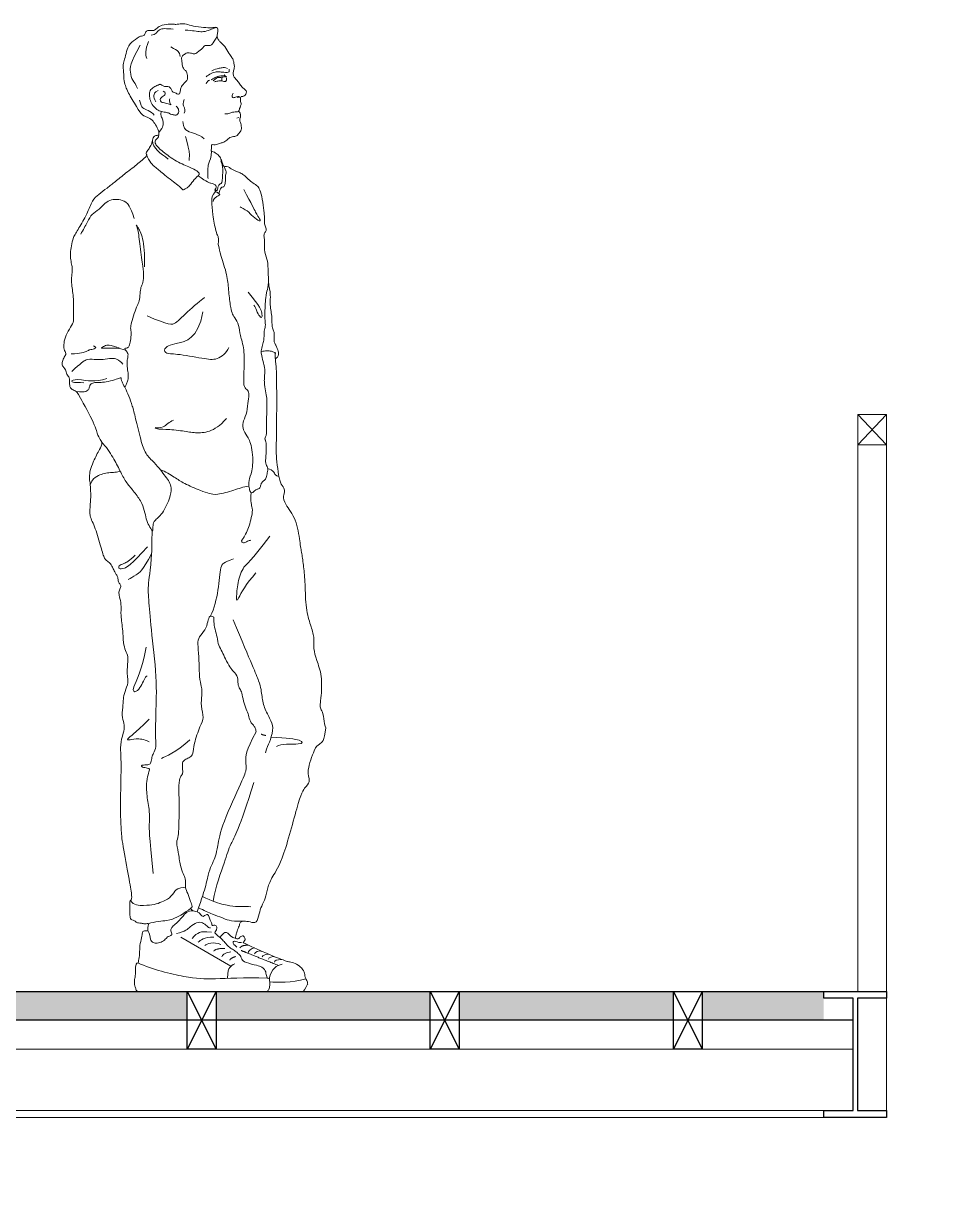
# Model space of a CAD drawing. Header units: millimetres. Extents: x 0 to 77.1, y -22.3 to 58.9.
# Drawn here: x 12.546 to 14.116, y -8.55 to -6.498 of the extents above; entities that cross this region are included whole.
import ezdxf

# ---------------------------------------------------------------- set-up
doc = ezdxf.new("R2010")
doc.units = ezdxf.units.MM
doc.layers.add('0 1 Sombreado', color=7, linetype='Continuous', lineweight=5, true_color=0xd6d6d6)
for name, color, linetype, lineweight in [('0.1normal', 7, 'Continuous', 15), ('01 TERRENO', 7, 'Continuous', 140), ('01gorda', 7, 'Continuous', 30)]:
    doc.layers.add(name, color=color, linetype=linetype, lineweight=lineweight)

msp = doc.modelspace()

# ---------------------------------------------------------------- hatches: boundary and pattern name
at = {"layer": '0 1 Sombreado', "true_color": 0x939598}
h = msp.add_hatch(color=252, dxfattribs=at)
h.dxf.hatch_style = 1
h.paths.add_polyline_path([(12.8294, -8.1756), (12.4418, -8.1756), (12.4418, -8.2256), (12.8294, -8.2256)])
h = msp.add_hatch(color=252, dxfattribs=at)
h.dxf.hatch_style = 1
h.paths.add_polyline_path([(13.2508, -8.1756), (12.8794, -8.1756), (12.8794, -8.2257), (13.2508, -8.2257)])
h = msp.add_hatch(color=252, dxfattribs=at)
h.dxf.hatch_style = 1
h.paths.add_polyline_path([(13.6722, -8.1756), (13.3008, -8.1756), (13.3008, -8.2256), (13.6722, -8.2256)])
h = msp.add_hatch(color=252, dxfattribs=at)
h.dxf.hatch_style = 1
h.paths.add_polyline_path([(13.9329, -8.1756), (13.7222, -8.1756), (13.7222, -8.2256), (13.9329, -8.2256)])

# ---------------------------------------------------------------- linework, layer by layer
at = {"layer": '0.1normal'}
for p, q in [((13.9918, -8.1756), (13.9918, -7.1756)), ((13.9918, -7.1756), (14.0418, -7.1756)), ((14.0418, -7.1756), (13.9918, -7.2278)), ((13.9918, -7.1756), (14.0418, -7.2278)), ((14.0418, -8.1756), (14.0418, -7.1756)), ((8.4918, -8.1756), (14.0418, -8.1756)), ((14.0418, -8.3943), (14.0418, -8.1756)), ((8.4918, -8.2256), (13.9836, -8.2256)), ((13.9836, -8.2757), (9.35, -8.2757)), ((11.9454, -8.2757), (13.9836, -8.2757)), ((13.9329, -8.3823), (8.6007, -8.3823)), ((13.9329, -8.3943), (8.4918, -8.3943))]:
    msp.add_line(p, q, dxfattribs=at)
for points in [[(12.9816, -7.0708), (12.9813, -7.0681)], [(12.9052, -8.1319), (12.8186, -8.0813)]]:
    msp.add_lwpolyline(points, dxfattribs=at)
msp.add_lwpolyline([(14.0418, -7.1756), (13.9918, -7.1756), (13.9918, -7.2278), (14.0418, -7.2278)], close=True, dxfattribs=at)
for points, knots in [([(12.9467, -8.1757), (12.9595, -8.1757), (13.0043, -8.1757), (13.0276, -8.1757), (13.033, -8.1757), (13.033, -8.1717), (13.0385, -8.1627), (13.0369, -8.1564), (13.0346, -8.1537), (13.033, -8.1486), (13.033, -8.1442), (13.0307, -8.138), (13.0246, -8.1319), (13.0135, -8.1252), (13.004, -8.1241), (12.9895, -8.1191), (12.9469, -8.102), (12.9271, -8.0912), (12.9259, -8.0915), (12.9283, -8.0881), (12.9307, -8.0859), (12.9295, -8.0838), (12.9268, -8.0782), (12.9208, -8.0806), (12.9184, -8.0857), (12.9128, -8.0836), (12.9131, -8.0819), (12.9143, -8.0771), (12.9152, -8.0721), (12.92, -8.0614), (12.9205, -8.0567), (12.9255, -8.0535), (12.9268, -8.0535), (12.9384, -8.0548), (12.9501, -8.0587), (12.954, -8.0405), (12.9579, -8.0276), (12.9656, -8.0146), (12.9682, -7.9965), (12.976, -7.9771), (12.9954, -7.9511), (13.025, -7.8323), (13.036, -7.8195), (13.0437, -7.8102), (13.0352, -7.7966), (13.0512, -7.7514), (13.0567, -7.748), (13.0679, -7.7413), (13.0695, -7.7188), (13.0661, -7.711), (13.0661, -7.6903), (13.0605, -7.687), (13.0594, -7.678), (13.0617, -7.6663), (13.0636, -7.6277), (13.0532, -7.6004), (13.0479, -7.5815), (13.05, -7.5616), (13.0437, -7.5417), (13.0343, -7.5133), (13.0343, -7.4672), (13.0311, -7.4388), (13.028, -7.4157), (13.0248, -7.3989), (13.0192, -7.356), (12.9972, -7.3299), (12.9958, -7.3154), (12.9985, -7.3106), (12.9978, -7.303), (12.9903, -7.2948), (12.9868, -7.2755), (12.9841, -7.2507), (12.9834, -7.2356), (12.9847, -7.183), (12.9844, -7.0893), (12.9818, -7.0811), (12.9822, -7.0782), (12.9861, -7.0761), (12.9878, -7.0715), (12.9875, -7.0672), (12.9863, -7.0638), (12.9846, -7.0576), (12.9818, -7.053), (12.9801, -7.0499), (12.9801, -7.0434), (12.9808, -7.0324), (12.9775, -7.0276), (12.9761, -7.0185), (12.9764, -7.0101), (12.9753, -6.9991), (12.9732, -6.9888), (12.9735, -6.9753), (12.9735, -6.9614), (12.971, -6.9541), (12.9706, -6.9493), (12.9694, -6.9268), (12.9694, -6.9087), (12.9626, -6.8956), (12.964, -6.8726), (12.9617, -6.8649), (12.964, -6.8594), (12.9675, -6.8552), (12.9637, -6.8478), (12.9631, -6.8419), (12.9637, -6.8348), (12.9625, -6.8235), (12.96, -6.8014), (12.9547, -6.7842), (12.952, -6.7798), (12.9432, -6.7739), (12.9352, -6.7676), (12.9271, -6.7593), (12.9215, -6.7564), (12.9156, -6.7543), (12.9046, -6.7495), (12.9003, -6.7449), (12.8951, -6.7454), (12.892, -6.7446), (12.8913, -6.7423), (12.891, -6.7409), (12.8883, -6.7321), (12.8833, -6.7247), (12.8759, -6.7201), (12.872, -6.7192), (12.8712, -6.7187), (12.871, -6.7174), (12.8713, -6.7154), (12.8714, -6.7105), (12.8711, -6.7091), (12.8717, -6.708), (12.8735, -6.707), (12.877, -6.7085), (12.8862, -6.705), (12.8905, -6.7042), (12.8988, -6.6999), (12.9022, -6.6945), (12.9127, -6.6933), (12.9171, -6.691), (12.9185, -6.6882), (12.9243, -6.6827), (12.9229, -6.6722), (12.9203, -6.6661), (12.9205, -6.6626), (12.9217, -6.6603), (12.9223, -6.6572), (12.9213, -6.6529), (12.9186, -6.6498), (12.9186, -6.6484), (12.9198, -6.6469), (12.9207, -6.643), (12.9232, -6.6377), (12.9222, -6.6348), (12.9215, -6.6307), (12.9215, -6.6283), (12.9215, -6.6264), (12.9226, -6.6237), (12.9258, -6.624), (12.9278, -6.6234), (12.9316, -6.6201), (12.9323, -6.6158), (12.9307, -6.6127), (12.9276, -6.6107), (12.9232, -6.606), (12.9183, -6.5992), (12.9135, -6.5933), (12.9109, -6.5912), (12.9087, -6.5855), (12.9098, -6.579), (12.9107, -6.576), (12.9113, -6.5724), (12.9105, -6.5657), (12.9094, -6.5617), (12.9072, -6.5562), (12.9036, -6.5521), (12.9015, -6.5488), (12.8994, -6.5455), (12.8946, -6.5362), (12.8864, -6.5295), (12.8846, -6.5272), (12.8801, -6.5209), (12.8824, -6.5132), (12.8824, -6.5069), (12.881, -6.5037), (12.8756, -6.5042), (12.8697, -6.5051), (12.8539, -6.5042), (12.8349, -6.501), (12.8259, -6.4974), (12.8137, -6.4983), (12.8101, -6.4992), (12.8047, -6.4983), (12.7884, -6.4987), (12.778, -6.5037), (12.773, -6.5096), (12.7699, -6.5096), (12.7568, -6.5091), (12.7568, -6.5168), (12.7523, -6.5191), (12.7482, -6.5191), (12.7446, -6.5218), (12.7285, -6.5323), (12.7241, -6.5462), (12.7208, -6.5601), (12.7176, -6.5681), (12.7194, -6.5813), (12.7194, -6.5978), (12.7234, -6.608), (12.7252, -6.6142), (12.7427, -6.6437), (12.7522, -6.6582), (12.7599, -6.6588), (12.769, -6.6648), (12.7744, -6.6725), (12.7803, -6.684), (12.7807, -6.6912), (12.7787, -6.6913), (12.7756, -6.6912), (12.7699, -6.6943), (12.7683, -6.7047), (12.7645, -6.713), (12.7594, -6.7188), (12.7579, -6.7226), (12.759, -6.7247), (12.7594, -6.7259), (12.7593, -6.7272), (12.7456, -6.7396), (12.7225, -6.7568), (12.7039, -6.7721), (12.6907, -6.7824), (12.6753, -6.7941), (12.6647, -6.8029), (12.6564, -6.8273), (12.6406, -6.8539), (12.6311, -6.8688), (12.6284, -6.8828), (12.6266, -6.8964), (12.6271, -6.9072), (12.6298, -6.9172), (12.6302, -6.9248), (12.6293, -6.9343), (12.628, -6.9483), (12.6334, -6.9747), (12.6316, -7.0032), (12.6334, -7.0131), (12.628, -7.0235), (12.6185, -7.0375), (12.6153, -7.052), (12.6153, -7.0624), (12.6203, -7.0705), (12.6185, -7.0723), (12.614, -7.0795), (12.6117, -7.0872), (12.6149, -7.0944), (12.6185, -7.0962), (12.6203, -7.1066), (12.6257, -7.1107), (12.6253, -7.1229), (12.6266, -7.1315), (12.6366, -7.1342), (12.6393, -7.1378), (12.6712, -7.1954), (12.674, -7.2127), (12.6807, -7.221), (12.6824, -7.2266), (12.6785, -7.2333), (12.6659, -7.258), (12.6605, -7.2734), (12.66, -7.2833), (12.66, -7.2901), (12.6614, -7.2937), (12.6618, -7.3077), (12.6623, -7.314), (12.6618, -7.3303), (12.6587, -7.3511), (12.6704, -7.3705), (12.6803, -7.408), (12.6861, -7.427), (12.6929, -7.4306), (12.6979, -7.4356), (12.7001, -7.4414), (12.7042, -7.4482), (12.706, -7.4532), (12.7083, -7.455), (12.7096, -7.4613), (12.7101, -7.4667), (12.7151, -7.4713), (12.7133, -7.4762), (12.7101, -7.4839), (12.7119, -7.4898), (12.7151, -7.506), (12.7146, -7.5164), (12.7142, -7.5228), (12.7186, -7.5567), (12.7186, -7.5757), (12.7242, -7.5879), (12.7275, -7.5969), (12.7248, -7.6203), (12.7253, -7.627), (12.7281, -7.6398), (12.7209, -7.656), (12.7181, -7.6699), (12.7186, -7.6766), (12.7154, -7.6985), (12.7203, -7.7102), (12.7203, -7.7247), (12.7148, -7.737), (12.7134, -7.7584), (12.7154, -7.779), (12.713, -7.8548), (12.7148, -7.8932), (12.7157, -7.9122), (12.7275, -7.9741), (12.7338, -8.0093), (12.7329, -8.0167), (12.731, -8.0178), (12.7299, -8.0195), (12.7298, -8.0236), (12.7298, -8.0419), (12.7309, -8.0502), (12.7329, -8.0515), (12.738, -8.0532), (12.7422, -8.0564), (12.7443, -8.0568), (12.7501, -8.0572), (12.7559, -8.0591), (12.7604, -8.0579), (12.7619, -8.0581), (12.7628, -8.0588), (12.7611, -8.0651), (12.7609, -8.0687), (12.7609, -8.0699), (12.7609, -8.0709), (12.7568, -8.0706), (12.7535, -8.0704), (12.7513, -8.0733), (12.7508, -8.0817), (12.7466, -8.0958), (12.7473, -8.1102), (12.7449, -8.1238), (12.7444, -8.1267), (12.742, -8.126), (12.7398, -8.1308), (12.7394, -8.1392), (12.7396, -8.1486), (12.7386, -8.1531), (12.7379, -8.1563), (12.7376, -8.163), (12.7392, -8.1674), (12.7411, -8.1741), (12.7425, -8.1757), (12.744, -8.1757), (12.9059, -8.1757), (12.9417, -8.1757), (12.9467, -8.1757), (12.9652, -8.1757), (12.966, -8.1757), (12.9666, -8.1757)], [-2.507819, -2.507819, -2.507819, -2.507819, 0, 0, 0, 14.94449, 15.323692, 15.702894, 16.082096, 16.461298, 16.8405, 17.219702, 17.598904, 17.978106, 18.357308, 18.73651, 28.98292, 28.98292, 28.98292, 29.485993, 29.989066, 30.492139, 30.995211, 31.498284, 32.001357, 32.50443, 33.007502, 33.510575, 34.013648, 34.516721, 35.019793, 35.522866, 36.025939, 36.529012, 37.032084, 37.535157, 38.03823, 38.541303, 39.044375, 39.547448, 40.050521, 40.553594, 41.056666, 41.559739, 42.062812, 42.565885, 43.068957, 43.57203, 43.57203, 43.57203, 45.460082, 45.839284, 46.218486, 46.597688, 46.97689, 47.356092, 47.735294, 48.114496, 48.493698, 48.8729, 49.252102, 49.631304, 50.010506, 50.389708, 50.76891, 51.148112, 51.527314, 51.906516, 52.285718, 52.66492, 53.044122, 53.423324, 53.802526, 54.181727, 54.560929, 54.940131, 55.319333, 55.698535, 56.077737, 56.456939, 56.836141, 57.215343, 57.594545, 57.973747, 58.352949, 58.732151, 59.111353, 59.490555, 59.869757, 60.248959, 60.628161, 61.007363, 61.386565, 61.765767, 62.144969, 62.524171, 62.903373, 63.282575, 63.661777, 64.040978, 64.42018, 64.799382, 65.178584, 65.557786, 65.936988, 66.31619, 66.695392, 67.074594, 67.453796, 67.832998, 68.2122, 68.591402, 68.970604, 69.349806, 69.729008, 70.10821, 70.487412, 70.866614, 71.245816, 71.625018, 72.00422, 72.383422, 72.762624, 73.141826, 73.521028, 73.90023, 74.279431, 74.658633, 75.037835, 75.417037, 75.796239, 76.175441, 76.554643, 76.933845, 77.313047, 77.692249, 78.071451, 78.450653, 78.829855, 79.209057, 79.588259, 79.967461, 80.346663, 80.725865, 81.105067, 81.484269, 81.863471, 82.242673, 82.621875, 83.001077, 83.380279, 83.759481, 84.138682, 84.517884, 84.897086, 85.276288, 85.65549, 86.034692, 86.413894, 86.793096, 87.172298, 87.5515, 87.930702, 88.309904, 88.689106, 89.068308, 89.44751, 89.826712, 90.205914, 90.585116, 90.964318, 91.34352, 91.722722, 92.101924, 92.101924, 92.101924, 92.481126, 92.860328, 93.23953, 93.618732, 93.997933, 94.377135, 94.756337, 95.135539, 95.514741, 95.893943, 96.273145, 96.652347, 97.031549, 97.410751, 97.789953, 98.169155, 98.548357, 98.927559, 99.306761, 99.685963, 100.065165, 100.444367, 100.823569, 101.202771, 101.581973, 101.961175, 102.340377, 102.719579, 103.098781, 103.477983, 103.857185, 104.236386, 104.615588, 104.99479, 105.373992, 105.753194, 106.132396, 106.511598, 106.8908, 107.270002, 107.649204, 108.028406, 108.407608, 108.78681, 109.166012, 109.545214, 109.924416, 110.303618, 110.68282, 111.062022, 111.441224, 111.820426, 112.199628, 112.57883, 112.958032, 113.337234, 113.716436, 114.095637, 114.474839, 114.854041, 115.233243, 115.612445, 115.991647, 116.370849, 116.750051, 117.129253, 117.508455, 117.887657, 118.266859, 118.646061, 119.025263, 119.404465, 119.783667, 120.162869, 120.542071, 120.921273, 121.300475, 121.679677, 122.058879, 122.438081, 122.817283, 123.196485, 123.575687, 123.954889, 124.33409, 124.713292, 125.092494, 125.471696, 125.850898, 126.2301, 126.609302, 126.988504, 127.367706, 127.746908, 128.12611, 128.505312, 128.884514, 129.263716, 129.642918, 130.02212, 130.401322, 130.780524, 131.159726, 131.538928, 131.91813, 132.297332, 132.676534, 133.055736, 133.434938, 133.81414, 134.193341, 134.572543, 134.951745, 135.330947, 135.710149, 136.089351, 136.468553, 136.847755, 137.226957, 137.606159, 137.985361, 138.364563, 138.743765, 139.122967, 139.502169, 139.881371, 140.260573, 140.639775, 141.018977, 141.398179, 141.777381, 142.156583, 142.535785, 142.914987, 143.294189, 143.673391, 144.052593, 144.431794, 144.810996, 145.190198, 145.5694, 145.948602, 146.327804, 146.707006, 147.086208, 147.46541, 147.844612, 148.223814, 148.603016, 148.982218, 149.36142, 149.740622, 150.119824, 150.499026, 150.878228, 151.25743, 151.636632, 152.015834, 152.395036, 152.774238, 153.15344, 153.532642, 153.911844, 154.291045, 154.670247, 155.049449, 155.428651, 155.807853, 156.187055, 156.566257, 156.945459, 157.324661, 157.703863, 158.083065, 158.462267, 158.841469, 158.921825, 158.921825, 158.921825, 159.220671, 159.220671, 159.220671, 159.220671]), ([(12.8879, -6.7357), (12.8911, -6.745), (12.8913, -6.7532), (12.8904, -6.7612), (12.8904, -6.7715), (12.8882, -6.775), (12.8853, -6.7763), (12.883, -6.7789), (12.8815, -6.7867), (12.8809, -6.7883), (12.8778, -6.7852)], [0, 0, 0, 0, 0.254106, 0.508213, 0.762319, 1.016426, 1.270532, 1.524639, 1.778745, 1.985665, 1.985665, 1.985665, 1.985665]), ([(12.8467, -8.0376), (12.8452, -8.037), (12.8422, -8.0363), (12.8378, -8.0354), (12.8356, -8.0321), (12.8354, -8.0309), (12.8376, -8.0301), (12.8382, -8.0278), (12.8371, -8.0255), (12.836, -8.0223), (12.8349, -8.0191), (12.8314, -8.0088), (12.8264, -7.997), (12.8259, -7.9913), (12.8268, -7.98), (12.8225, -7.9723), (12.8172, -7.9594), (12.814, -7.9328), (12.8098, -7.9169), (12.8146, -7.9059), (12.8146, -7.8928), (12.816, -7.8481), (12.8143, -7.8306), (12.8151, -7.8064), (12.8198, -7.8009), (12.8224, -7.7966), (12.8206, -7.7859), (12.8213, -7.7768), (12.8264, -7.7731), (12.8345, -7.7698), (12.8396, -7.7647), (12.8403, -7.7483), (12.8521, -7.7131), (12.8594, -7.7022), (12.8526, -7.681), (12.8548, -7.6602), (12.8553, -7.653), (12.853, -7.6453), (12.8499, -7.6259), (12.85, -7.5941), (12.8472, -7.5718), (12.8489, -7.5612), (12.8617, -7.549), (12.8651, -7.5339), (12.8679, -7.5233), (12.8757, -7.5267), (12.8757, -7.5272), (12.8751, -7.5334), (12.8774, -7.5479), (12.8813, -7.5612), (12.8835, -7.5763), (12.8902, -7.5863), (12.8952, -7.5986), (12.9041, -7.6148), (12.9091, -7.6198), (12.9186, -7.6311), (12.9164, -7.6428), (12.9208, -7.6518), (12.9242, -7.6568), (12.9264, -7.6724), (12.932, -7.6869), (12.9359, -7.6964), (12.9376, -7.7075), (12.9471, -7.717), (12.9479, -7.7202), (12.9485, -7.7244), (12.9487, -7.7258), (12.9306, -7.7579), (12.9306, -7.7799), (12.9327, -7.7893), (12.9274, -7.8051), (12.8887, -7.8872), (12.8814, -7.9271), (12.8793, -7.9407), (12.873, -7.9533), (12.8667, -7.968), (12.8625, -7.9901), (12.8552, -8.0132), (12.8467, -8.0376)], [266.20374, 266.20374, 266.20374, 266.20374, 266.578979, 266.958181, 267.337383, 267.716585, 268.095787, 268.474989, 268.854191, 268.854191, 268.854191, 269.233393, 269.612595, 269.991797, 270.370999, 270.750201, 271.129403, 271.508605, 271.887807, 272.267009, 272.646211, 273.025413, 273.404615, 273.783817, 274.163019, 274.542221, 274.921423, 275.300625, 275.679826, 276.059028, 276.43823, 276.817432, 277.196634, 277.575836, 277.955038, 278.33424, 278.713442, 279.092644, 279.471846, 279.851048, 280.23025, 280.609452, 280.988654, 281.367856, 281.747058, 282.12626, 282.505462, 282.884664, 283.263866, 283.643068, 284.02227, 284.401472, 284.780674, 285.159876, 285.539078, 285.918279, 286.297481, 286.676683, 287.055885, 287.435087, 287.814289, 288.193491, 288.572693, 288.951895, 289.331097, 289.489887, 289.489887, 289.489887, 290.520844, 291.551801, 292.582758, 293.613714, 294.644671, 295.675628, 296.706585, 297.737542, 298.768498, 299.799455, 299.799455, 299.799455, 299.799455]), ([(12.9666, -8.1757), (12.9674, -8.1757), (12.9684, -8.1757), (12.9717, -8.1714), (12.9728, -8.1634), (12.972, -8.1546), (12.9717, -8.1531), (12.9683, -8.1527), (12.9675, -8.1512), (12.9673, -8.1484), (12.9657, -8.1438), (12.9653, -8.1399), (12.9616, -8.1356), (12.9576, -8.1329), (12.9523, -8.1308), (12.9294, -8.1256), (12.9228, -8.1198), (12.9224, -8.115), (12.9202, -8.1121), (12.9177, -8.1102), (12.9129, -8.1055), (12.9063, -8.1018), (12.8994, -8.0967), (12.8928, -8.089), (12.8884, -8.0835), (12.8767, -8.0748), (12.8774, -8.0726), (12.88, -8.0693), (12.8818, -8.0641), (12.877, -8.0597), (12.8741, -8.0619), (12.8719, -8.0608), (12.8719, -8.0565), (12.8686, -8.0528), (12.8672, -8.0447), (12.8639, -8.0411), (12.8577, -8.0451), (12.8566, -8.0469), (12.8511, -8.04), (12.8482, -8.0382), (12.8467, -8.0376), (12.8467, -8.0376)], [251.790103, 251.790103, 251.790103, 251.790103, 252.169305, 252.548507, 252.927709, 253.306911, 253.686113, 254.065315, 254.444517, 254.823719, 255.202921, 255.582122, 255.961324, 256.340526, 256.719728, 257.09893, 257.478132, 257.857334, 258.236536, 258.615738, 258.99494, 259.374142, 259.753344, 260.132546, 260.511748, 260.89095, 261.270152, 261.649354, 262.028556, 262.407758, 262.78696, 263.166162, 263.545364, 263.924566, 264.303768, 264.68297, 265.062172, 265.441374, 265.820575, 266.199777, 266.20374, 266.20374, 266.20374, 266.20374])]:
    msp.add_open_spline(points, degree=3, knots=knots, dxfattribs=at)
for points, degree in [([(12.7671, -6.5174), (12.7748, -6.5182), (12.7789, -6.5039), (12.7935, -6.5065), (12.8048, -6.5072)], 3), ([(12.8257, -6.5087), (12.8388, -6.5094), (12.8535, -6.5134), (12.8652, -6.5105), (12.8795, -6.5041)], 3), ([(12.8811, -6.5197), (12.8738, -6.5343), (12.8678, -6.5363), (12.8592, -6.5349), (12.8571, -6.539), (12.8538, -6.5425), (12.8493, -6.5454), (12.8425, -6.5514), (12.8374, -6.5485), (12.8283, -6.5481), (12.8262, -6.5499), (12.8227, -6.5518), (12.819, -6.5547), (12.8201, -6.5625), (12.8215, -6.5749), (12.8256, -6.5782), (12.8292, -6.5815), (12.8303, -6.5936), (12.8289, -6.5965), (12.8193, -6.6053), (12.8179, -6.6112), (12.8168, -6.6181), (12.8157, -6.621), (12.8076, -6.6174), (12.8051, -6.6163), (12.8043, -6.6163), (12.8014, -6.6108), (12.7989, -6.6068), (12.7925, -6.6067), (12.7874, -6.6062), (12.7833, -6.6026), (12.7819, -6.6028), (12.7797, -6.6038), (12.774, -6.6062), (12.7654, -6.6115), (12.7636, -6.6197), (12.7644, -6.6286), (12.7679, -6.6377), (12.7769, -6.6473), (12.7848, -6.6506), (12.7942, -6.6512), (12.7994, -6.6539), (12.8018, -6.6548), (12.8086, -6.6566), (12.8115, -6.6562), (12.8146, -6.6523), (12.815, -6.6475), (12.813, -6.6432), (12.8101, -6.641)], 3), ([(12.7478, -6.5352), (12.7302, -6.5659), (12.7302, -6.5839), (12.7338, -6.5957), (12.7406, -6.6029), (12.7433, -6.6101)], 3), ([(12.762, -6.5288), (12.7569, -6.5438), (12.7565, -6.5507), (12.7594, -6.558)], 3), ([(12.8011, -6.5379), (12.8146, -6.546), (12.8156, -6.546), (12.8171, -6.5545)], 3), ([(12.9021, -6.5764), (12.9026, -6.5803), (12.9018, -6.5817), (12.8996, -6.5822), (12.8925, -6.5821), (12.8867, -6.5814), (12.8798, -6.581), (12.8714, -6.5831), (12.8642, -6.5881), (12.8623, -6.5897)], 3), ([(12.8949, -6.5884), (12.8883, -6.5878), (12.8833, -6.589), (12.8799, -6.5902), (12.8725, -6.5939), (12.8723, -6.5946), (12.8709, -6.595)], 3), ([(12.8991, -6.5753), (12.8952, -6.5733), (12.8894, -6.5739), (12.8837, -6.5755), (12.8774, -6.5763), (12.8723, -6.5797)], 3), ([(12.8949, -6.5884), (12.894, -6.5874), (12.8937, -6.5862)], 2), ([(12.8685, -6.5956), (12.8654, -6.5967), (12.8635, -6.5989), (12.8626, -6.601), (12.8624, -6.602)], 3), ([(12.8983, -6.5891), (12.8913, -6.5905), (12.8873, -6.5909), (12.883, -6.5908), (12.8798, -6.5914), (12.8743, -6.597)], 3), ([(12.8949, -6.5884), (12.897, -6.5899), (12.8983, -6.5939), (12.8964, -6.5977), (12.8953, -6.5984), (12.8932, -6.598), (12.8888, -6.5969), (12.8823, -6.5968), (12.8781, -6.598), (12.8764, -6.5988)], 3), ([(12.8901, -6.5905), (12.8886, -6.5936), (12.8891, -6.5951), (12.8899, -6.5973)], 3), ([(12.779, -6.6135), (12.7724, -6.6172), (12.771, -6.6219), (12.772, -6.6285), (12.7747, -6.633)], 3), ([(12.7878, -6.6146), (12.7922, -6.6177), (12.7918, -6.6214), (12.7835, -6.6259), (12.7823, -6.629), (12.7833, -6.6338), (12.7889, -6.6346), (12.7998, -6.6372), (12.8018, -6.6389), (12.7998, -6.6372), (12.7987, -6.6313), (12.7983, -6.6282), (12.7994, -6.6278)], 3), ([(12.9089, -6.6182), (12.9067, -6.6217), (12.907, -6.6253), (12.9098, -6.6264), (12.9123, -6.6256), (12.9142, -6.6244), (12.9197, -6.6239), (12.9206, -6.6246), (12.9198, -6.6251), (12.9172, -6.625), (12.9158, -6.6255)], 3), ([(12.7469, -6.6305), (12.7489, -6.6387), (12.7517, -6.6443), (12.7604, -6.6471), (12.7703, -6.6531), (12.7723, -6.6562)], 3), ([(12.8243, -6.6294), (12.8217, -6.6356), (12.8228, -6.6411), (12.825, -6.644), (12.8258, -6.6488), (12.8243, -6.6528)], 3), ([(12.7841, -6.6499), (12.7833, -6.6575), (12.7862, -6.6618), (12.7877, -6.6678), (12.7881, -6.6742), (12.7852, -6.6809), (12.7802, -6.6861)], 3), ([(12.8217, -6.6673), (12.8228, -6.6782), (12.8283, -6.6845), (12.8448, -6.6888), (12.8525, -6.6921), (12.8587, -6.6976)], 3), ([(12.9188, -6.6496), (12.9152, -6.651), (12.9127, -6.6506), (12.9082, -6.651), (12.9018, -6.6538), (12.8965, -6.6544), (12.8946, -6.654)], 3), ([(12.9154, -6.6616), (12.9178, -6.6602), (12.919, -6.6605), (12.9193, -6.6608)], 3), ([(12.7802, -6.6903), (12.7798, -6.696), (12.7752, -6.6977), (12.773, -6.701), (12.7746, -6.708), (12.7831, -6.7164), (12.8071, -6.7354), (12.8345, -6.7471), (12.8477, -6.7533), (12.8514, -6.7579), (12.8489, -6.7609), (12.8419, -6.7669), (12.8329, -6.7797), (12.8281, -6.7832), (12.824, -6.7854), (12.8215, -6.786), (12.8204, -6.7844), (12.8171, -6.7806), (12.7884, -6.7588), (12.7745, -6.7465), (12.7662, -6.741), (12.7611, -6.7296), (12.7593, -6.726)], 3), ([(12.769, -6.7002), (12.7694, -6.7142), (12.7832, -6.7221), (12.7965, -6.7325)], 3), ([(12.8263, -6.6935), (12.8311, -6.7104), (12.8337, -6.7211), (12.8331, -6.7291), (12.8328, -6.7347)], 3), ([(12.8713, -6.7186), (12.8711, -6.7302), (12.8653, -6.7403), (12.8653, -6.7514), (12.8648, -6.7595), (12.8653, -6.7643), (12.8656, -6.766)], 3), ([(12.8931, -6.7448), (12.8962, -6.7531), (12.8976, -6.7551), (12.896, -6.7586), (12.8954, -6.7616), (12.8959, -6.7677), (12.8948, -6.7778), (12.8918, -6.7817), (12.8891, -6.7802), (12.8871, -6.7838), (12.886, -6.7866), (12.8842, -6.7919)], 3), ([(12.8481, -6.7614), (12.8645, -6.773), (12.8718, -6.7744), (12.8746, -6.7752), (12.8812, -6.7791), (12.8788, -6.7836), (12.8771, -6.7857), (12.878, -6.7894), (12.8852, -6.792), (12.8864, -6.7941), (12.8831, -6.7964), (12.8785, -6.7987), (12.8747, -6.8018), (12.8746, -6.8061)], 3), ([(12.8785, -6.7887), (12.8722, -6.7952), (12.8713, -6.8043), (12.8733, -6.8272), (12.8792, -6.8612), (12.8827, -6.8649), (12.884, -6.8719), (12.883, -6.8789), (12.8834, -6.882), (12.8869, -6.8976), (12.8993, -6.9347), (12.9008, -6.9578), (12.904, -6.9883), (12.907, -6.9996), (12.9111, -7.007), (12.9197, -7.0201), (12.9203, -7.0376), (12.929, -7.0607), (12.9279, -7.0999), (12.9272, -7.1123), (12.9272, -7.1288), (12.9348, -7.1328), (12.937, -7.1405), (12.9345, -7.1555), (12.9323, -7.1762), (12.9246, -7.1893), (12.9265, -7.2029), (12.932, -7.2102), (12.9424, -7.2289), (12.9441, -7.2706), (12.9359, -7.2867), (12.9359, -7.3006), (12.9381, -7.3083), (12.9409, -7.3129), (12.9449, -7.3085), (12.947, -7.3068), (12.9523, -7.3044), (12.9557, -7.3032), (12.9569, -7.2975), (12.9586, -7.2922), (12.9648, -7.2888), (12.967, -7.2836), (12.9687, -7.273), (12.9696, -7.2708), (12.9678, -7.2648), (12.966, -7.2625), (12.9651, -7.2566), (12.9654, -7.2509), (12.9663, -7.2425), (12.9665, -7.2222), (12.9642, -7.2193), (12.9639, -7.216), (12.9664, -7.2126), (12.9668, -7.2053), (12.9667, -7.1985), (12.9674, -7.1603), (12.968, -7.1465), (12.9645, -7.1356), (12.963, -7.1184), (12.963, -7.1142), (12.9643, -7.1004), (12.9634, -7.0922), (12.9618, -7.0887), (12.9585, -7.0714), (12.9569, -7.066), (12.9602, -7.0547), (12.9625, -7.0464), (12.9625, -7.0384), (12.9628, -7.0277), (12.9658, -7.0212), (12.9631, -7.0061), (12.9657, -6.9681), (12.9681, -6.9604), (12.9705, -6.9477), (12.9702, -6.9419)], 3), ([(12.9273, -6.7851), (12.9422, -6.8122), (12.9481, -6.8258), (12.9562, -6.8372), (12.9565, -6.8416), (12.9426, -6.8324), (12.9346, -6.822), (12.923, -6.8167), (12.9209, -6.8155)], 3), ([(12.7377, -6.8356), (12.73, -6.8136), (12.7231, -6.8059), (12.7106, -6.8019), (12.6978, -6.8023), (12.6872, -6.8078), (12.677, -6.8206), (12.6638, -6.8271), (12.6568, -6.841), (12.6489, -6.8554), (12.6448, -6.8628)], 3), ([(12.7552, -6.9193), (12.756, -6.8959), (12.7531, -6.8663), (12.7425, -6.8484), (12.7403, -6.8462), (12.7425, -6.8484), (12.7468, -6.8718), (12.7518, -6.9158), (12.7542, -6.932), (12.7531, -6.9477), (12.7486, -6.9545), (12.748, -6.9646), (12.7463, -6.9803), (12.7427, -6.9851), (12.7377, -6.9996), (12.7321, -7.0176), (12.7308, -7.0253), (12.7326, -7.0334), (12.7312, -7.0483), (12.729, -7.0569), (12.7258, -7.0601), (12.7222, -7.0601), (12.7204, -7.0619), (12.7263, -7.0682), (12.7272, -7.0709), (12.7258, -7.0786), (12.7245, -7.0881), (12.7267, -7.1021), (12.7276, -7.1084), (12.7263, -7.1184), (12.7236, -7.1229), (12.7218, -7.1278), (12.7213, -7.1283)], 3), ([(12.7602, -7.0043), (12.7981, -7.0209), (12.8078, -7.0202), (12.8305, -6.9954), (12.8587, -6.9727), (12.8594, -6.9727)], 3), ([(12.935, -6.9634), (12.9568, -6.9891), (12.9592, -7.0007), (12.9592, -7.0069), (12.9573, -7.0081), (12.9503, -6.999), (12.9474, -6.9884), (12.9448, -6.986)], 3), ([(12.8566, -6.9975), (12.8477, -7.0456), (12.805, -7.0512), (12.7864, -7.0615), (12.7933, -7.0711), (12.8057, -7.0691), (12.8601, -7.0787), (12.8807, -7.0821), (12.8973, -7.0691), (12.9014, -7.0594)], 3), ([(12.6283, -7.0703), (12.6449, -7.0694), (12.6564, -7.0659), (12.66, -7.0623), (12.6683, -7.0626), (12.673, -7.0585), (12.6668, -7.0561)], 3), ([(12.7223, -7.0637), (12.7116, -7.0599), (12.6923, -7.0599), (12.6781, -7.0611), (12.684, -7.0576), (12.6914, -7.054), (12.6982, -7.0555), (12.7116, -7.0599)], 3), ([(12.6292, -7.1005), (12.6458, -7.0866), (12.6535, -7.0783), (12.668, -7.0801), (12.6834, -7.0801), (12.6991, -7.0777), (12.7074, -7.0786), (12.7151, -7.0845), (12.7178, -7.0878)], 3), ([(12.9816, -7.0708), (12.9829, -7.0701), (12.9825, -7.0689), (12.98, -7.0672), (12.9762, -7.0656), (12.9666, -7.0646), (12.962, -7.0653), (12.9577, -7.0666)], 3), ([(12.9823, -7.0791), (12.9816, -7.0729), (12.9816, -7.0708)], 2), ([(12.6903, -7.1128), (12.6684, -7.12), (12.6425, -7.1128), (12.6254, -7.1167), (12.6336, -7.121), (12.641, -7.1193), (12.6504, -7.1207)], 3), ([(12.6367, -7.1353), (12.6543, -7.1379), (12.6598, -7.1301), (12.6607, -7.1246), (12.662, -7.1221), (12.6694, -7.1193), (12.6751, -7.1199), (12.6847, -7.1194), (12.7004, -7.1166), (12.7126, -7.112), (12.7138, -7.1117), (12.7148, -7.1117), (12.7149, -7.1138), (12.716, -7.1188), (12.7193, -7.1246), (12.7213, -7.1283), (12.7282, -7.1428), (12.7344, -7.1605), (12.7391, -7.1788), (12.7492, -7.2216), (12.7565, -7.2439), (12.7729, -7.2591), (12.7836, -7.2715), (12.7912, -7.2826), (12.7993, -7.2922), (12.8015, -7.3026), (12.8024, -7.3117), (12.7889, -7.3465), (12.7717, -7.359), (12.7699, -7.3674), (12.7695, -7.3769), (12.7695, -7.3787), (12.7629, -7.3681), (12.7581, -7.3568), (12.7556, -7.3425), (12.7494, -7.3253), (12.7358, -7.307), (12.7227, -7.2927), (12.7132, -7.2734), (12.7013, -7.2502), (12.6889, -7.2316), (12.681, -7.2228)], 3), ([(12.8974, -7.1824), (12.8857, -7.1955), (12.8678, -7.2065), (12.843, -7.2079), (12.8237, -7.2038), (12.7886, -7.2004), (12.7769, -7.201), (12.7707, -7.1969), (12.7886, -7.2004), (12.7975, -7.188), (12.8058, -7.1852)], 3), ([(12.6613, -7.297), (12.6646, -7.2876), (12.673, -7.282), (12.6833, -7.2781), (12.6936, -7.2759), (12.7041, -7.2758), (12.7113, -7.2742), (12.7132, -7.2734)], 3), ([(12.9363, -7.2996), (12.9263, -7.3006), (12.9117, -7.3068), (12.8791, -7.3152), (12.8681, -7.3127), (12.8542, -7.3083), (12.822, -7.2941), (12.8089, -7.2851), (12.7913, -7.2738), (12.7836, -7.2715)], 3), ([(12.9689, -7.2688), (12.9784, -7.2723), (12.9811, -7.2778), (12.9821, -7.2809), (12.9883, -7.2829)], 3), ([(12.9402, -7.3111), (12.9387, -7.327), (12.9435, -7.3386), (12.9413, -7.3498), (12.938, -7.3657), (12.9334, -7.3767), (12.9279, -7.3892), (12.9243, -7.3923), (12.9226, -7.3962), (12.9281, -7.3988), (12.9337, -7.3947), (12.938, -7.3938), (12.9397, -7.3931)], 3), ([(12.7684, -7.3767), (12.7684, -7.4328), (12.7607, -7.4668), (12.7624, -7.4931), (12.7658, -7.5416), (12.7776, -7.6343), (12.7745, -7.6973), (12.7745, -7.7393), (12.7755, -7.7561), (12.7692, -7.7645), (12.7681, -7.7714), (12.7657, -7.7812), (12.7631, -7.7829), (12.7488, -7.7829), (12.7506, -7.7871), (12.761, -7.7883), (12.7648, -7.7895), (12.7628, -7.796), (12.7583, -7.8099), (12.7589, -7.8362), (12.7648, -7.8638), (12.7634, -7.8873), (12.7634, -7.9008), (12.7701, -7.9712)], 3), ([(12.9724, -7.3863), (12.9384, -7.4313), (12.9265, -7.4365), (12.9163, -7.4671), (12.9146, -7.496), (12.9146, -7.5019), (12.9307, -7.4696), (12.9486, -7.4501)], 3), ([(12.7607, -7.4046), (12.7311, -7.437), (12.7191, -7.443), (12.7105, -7.4439), (12.7102, -7.4372), (12.7186, -7.4341), (12.7287, -7.4298), (12.7393, -7.4194)], 3), ([(12.7675, -7.4171), (12.7523, -7.4459), (12.7399, -7.4548), (12.7313, -7.4589), (12.7271, -7.4616)], 3), ([(12.9095, -7.4254), (12.8922, -7.4321), (12.8872, -7.4343), (12.8838, -7.4795), (12.8766, -7.5113), (12.8692, -7.5254)], 3), ([(12.909, -7.5314), (12.9409, -7.6082), (12.9569, -7.6417), (12.9585, -7.6641), (12.9633, -7.6865), (12.9761, -7.7073), (12.9793, -7.7217), (12.9713, -7.7457), (12.9681, -7.7521), (12.9649, -7.7617)], 3), ([(12.7585, -7.5788), (12.7504, -7.6199), (12.7301, -7.6562), (12.7416, -7.6571), (12.7493, -7.6464), (12.755, -7.6346), (12.7579, -7.6292), (12.7597, -7.6286)], 3), ([(12.7637, -7.7035), (12.7362, -7.7306), (12.7249, -7.7368), (12.726, -7.7409), (12.7399, -7.7365), (12.7538, -7.7383), (12.7633, -7.7427)], 3), ([(12.9573, -7.7296), (12.9636, -7.7318), (12.9659, -7.7318)], 2), ([(12.9748, -7.7347), (13.0038, -7.7363), (13.0291, -7.7395), (13.0328, -7.749), (12.9907, -7.7454), (12.9844, -7.7508)], 3), ([(12.834, -7.7395), (12.8106, -7.7611), (12.7912, -7.7684), (12.7846, -7.7717)], 3), ([(12.9446, -7.8135), (12.92, -7.8951), (12.9013, -7.9223), (12.8979, -7.9452), (12.8783, -7.9928), (12.8742, -8.0193)], 3), ([(12.7312, -8.0179), (12.7364, -8.0267), (12.7556, -8.0267), (12.773, -8.0255), (12.7846, -8.0206), (12.7993, -8.0146), (12.8086, -8.0006), (12.8129, -7.9965), (12.8263, -7.9948)], 3), ([(12.8557, -8.0109), (12.8726, -8.0196), (12.896, -8.0261), (12.9114, -8.0288), (12.9286, -8.0279), (12.9399, -8.0288)], 3), ([(12.7609, -8.0701), (12.7642, -8.075), (12.7649, -8.0822), (12.7663, -8.0867), (12.768, -8.09), (12.7729, -8.0922), (12.7817, -8.0919), (12.7907, -8.0865), (12.795, -8.0811), (12.7981, -8.0799), (12.8037, -8.0773), (12.8023, -8.0744), (12.8006, -8.0709), (12.8011, -8.0661), (12.8062, -8.061), (12.8148, -8.0538), (12.821, -8.0464), (12.8298, -8.0357), (12.8396, -8.0357)], 3), ([(12.7617, -8.0582), (12.7736, -8.0547), (12.7983, -8.053), (12.8099, -8.0482), (12.8238, -8.0403), (12.8356, -8.0314)], 3), ([(12.9251, -8.0539), (12.9037, -8.0546), (12.8892, -8.0472), (12.8747, -8.0427), (12.8581, -8.0353), (12.8491, -8.0305)], 3), ([(12.8107, -8.0751), (12.8265, -8.072), (12.8342, -8.0629), (12.846, -8.0554), (12.8561, -8.0557), (12.8638, -8.0622), (12.8671, -8.0662), (12.87, -8.0655)], 3), ([(12.8713, -8.0732), (12.8591, -8.0713), (12.8507, -8.0727), (12.8425, -8.0777), (12.838, -8.084)], 3), ([(12.8754, -8.0814), (12.8588, -8.0814), (12.8514, -8.0869), (12.8485, -8.0902)], 3), ([(12.9141, -8.0838), (12.9046, -8.0818), (12.9008, -8.0727), (12.8932, -8.0718), (12.8862, -8.0822)], 3), ([(12.8876, -8.0941), (12.8749, -8.0893), (12.8636, -8.0922), (12.86, -8.0962)], 3), ([(12.8946, -8.101), (12.8792, -8.101), (12.8754, -8.1056)], 2), ([(12.9237, -8.0911), (12.9162, -8.0908), (12.9121, -8.0864), (12.9056, -8.0909), (12.9154, -8.0991)], 3), ([(12.9357, -8.0956), (12.9247, -8.0949), (12.9204, -8.1003)], 2), ([(12.9875, -8.1305), (12.9387, -8.1113), (12.9228, -8.1046)], 2), ([(12.9458, -8.1003), (12.9402, -8.1012), (12.9352, -8.1051), (12.9348, -8.1095)], 3), ([(12.9589, -8.1062), (12.953, -8.1036), (12.9468, -8.1083), (12.9463, -8.1103)], 3), ([(12.7438, -8.1263), (12.7693, -8.1377), (12.833, -8.1534), (12.871, -8.1545), (12.9267, -8.1516), (12.9687, -8.1525)], 3), ([(12.9047, -8.1073), (12.8929, -8.1082), (12.8903, -8.113), (12.8896, -8.1157)], 3), ([(12.9134, -8.1152), (12.9045, -8.1176), (12.9031, -8.1217)], 2), ([(12.9701, -8.1109), (12.9636, -8.1115), (12.9601, -8.1135), (12.9595, -8.1158)], 3), ([(12.9825, -8.116), (12.9766, -8.1136), (12.9711, -8.1171), (12.9701, -8.1197)], 3), ([(12.9934, -8.1202), (12.9842, -8.1206), (12.9812, -8.122), (12.9805, -8.1248)], 3), ([(12.8994, -8.1529), (12.8996, -8.1405), (12.9023, -8.134), (12.908, -8.1292), (12.9119, -8.128)], 3), ([(12.9939, -8.1285), (12.9841, -8.1306), (12.9753, -8.136), (12.9716, -8.1536)], 3), ([(13.035, -8.1539), (13.0101, -8.1612), (12.9852, -8.1597), (12.9724, -8.1593)], 3)]:
    msp.add_open_spline(points, degree=degree, dxfattribs=at)
at = {"layer": '01 TERRENO'}
msp.add_spline([(2.0349, -6.7194), (2.587, -6.8733), (3.0603, -6.8996), (4.6612, -6.9971), (5.3035, -7.166), (6.1035, -7.3575), (6.4341, -7.4476), (6.7433, -7.6096), (7.3255, -8.1651), (7.7064, -8.4166), (8.7146, -8.582), (9.6013, -8.8878), (10.5403, -9.2488), (11.4492, -9.5917), (12.322, -9.9827), (13.562, -10.4339), (14.1158, -10.6023)], degree=3, dxfattribs=at)
at = {"layer": '01gorda'}
for p, q in [((8.4918, -8.1756), (14.0418, -8.1756)), ((12.8794, -8.1757), (12.8294, -8.2757)), ((12.8294, -8.1757), (12.8794, -8.2757)), ((13.3008, -8.1756), (13.2508, -8.2756)), ((13.2508, -8.1756), (13.3008, -8.2756)), ((13.7222, -8.1756), (13.6722, -8.2756)), ((13.6722, -8.1756), (13.7222, -8.2756)), ((13.9836, -8.2256), (8.4918, -8.2256))]:
    msp.add_line(p, q, dxfattribs=at)
for points in [[(12.8294, -8.1757), (12.8794, -8.1757), (12.8794, -8.2757), (12.8294, -8.2757)], [(13.2508, -8.1756), (13.3008, -8.1756), (13.3008, -8.2756), (13.2508, -8.2756)], [(13.6722, -8.1756), (13.7222, -8.1756), (13.7222, -8.2756), (13.6722, -8.2756)]]:
    msp.add_lwpolyline(points, close=True, dxfattribs=at)
msp.add_lwpolyline([(13.9329, -8.1756), (14.0418, -8.1756), (14.0418, -8.1876), (13.9911, -8.1876), (13.9911, -8.3823), (14.0418, -8.3823), (14.0418, -8.3943), (13.9329, -8.3943), (13.9329, -8.3823), (13.9836, -8.3823), (13.9836, -8.1876), (13.9329, -8.1876), (13.9329, -8.1756)], dxfattribs=at)

doc.saveas('drawing.dxf')
